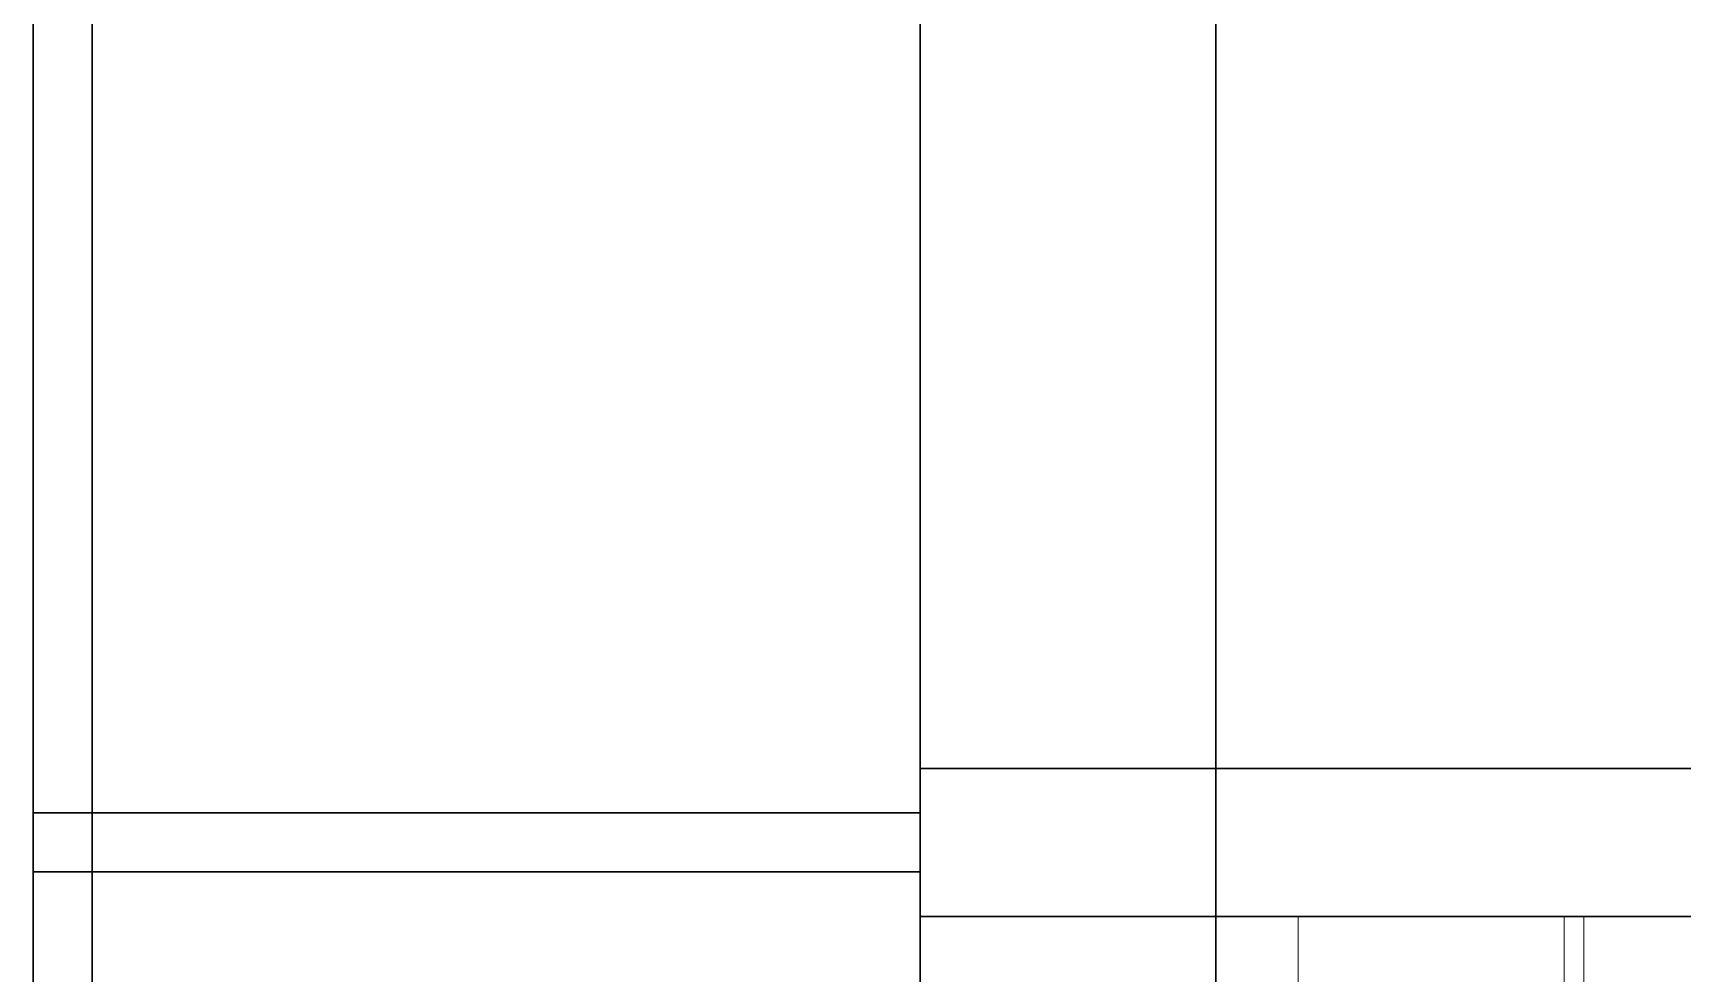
# Model space of a CAD drawing. Header units: millimetres. Extents: x 0 to 145404, y 0 to 194550.
# Drawn here: x 116075 to 118307, y 158269 to 159541 of the extents above; entities that cross this region are included whole.
import ezdxf

# ---------------------------------------------------------------- set-up
doc = ezdxf.new("R2010")
doc.units = ezdxf.units.MM
doc.layers.add('АР - мебель', color=7, linetype='Continuous', lineweight=9, true_color=0x787878)
for name, color, linetype, lineweight in [('АР - Монолит', 56, 'Continuous', 30), ('АР - Наружная стена', 144, 'Continuous', 30), ('АР - Перегородки 80', 32, 'Continuous', 30)]:
    doc.layers.add(name, color=color, linetype=linetype, lineweight=lineweight)

# ---------------------------------------------------------------- blocks, each defined once
blk = doc.blocks.new('Квартира 1К 6300 тип 35')
at = {"layer": 'АР - Монолит'}
blk.add_lwpolyline([(0, 0), (0, 200), (-6750, 200), (-6750, 0)], close=True, dxfattribs=at)
at = {"layer": 'АР - Наружная стена'}
blk.add_lwpolyline([(-7150, 6500), (-7150, 0), (-6750, 0), (-6750, 6500)], close=True, dxfattribs=at)
at = {"layer": 'АР - Перегородки 80'}
for points in [[(-8350, 3210), (-8350, 140), (-8270, 140), (-8270, 3210)], [(-7150, 140), (-8350, 140), (-8350, 60), (-7150, 60)]]:
    blk.add_lwpolyline(points, close=True, dxfattribs=at)
blk = doc.blocks.new('КРТ37_1550х2200')
for points in [[(-1161.7, -360), (-1161.7, 0), (-801.7, 0)], [(-1161.7, -360), (-801.7, -360), (-801.7, 0)], [(775, 0), (-775, 0)], [(-775, -2200), (-775, 0)]]:
    blk.add_lwpolyline(points)
blk = doc.blocks.new('Квартира 1С 3800 тип 4')
at = {"layer": 'АР - Монолит'}
blk.add_lwpolyline([(0, 3800), (0, 4000), (-6750, 4000), (-6750, 3800)], close=True, dxfattribs=at)
at = {"layer": 'АР - Наружная стена'}
blk.add_lwpolyline([(-7150, 0), (-7150, 4000), (-6750, 4000), (-6750, 0)], close=True, dxfattribs=at)
at = {"layer": 'АР - Перегородки 80'}
for points in [[(-8350, 3860), (-8350, 3940), (-7150, 3940), (-7150, 3860)], [(-8270, 60), (-8270, 3940), (-8350, 3940), (-8350, 60)]]:
    blk.add_lwpolyline(points, close=True, dxfattribs=at)
at = {"layer": 'АР - мебель'}
blk.add_blockref('КРТ37_1550х2200', (-5477.2, 3800), dxfattribs=at)
blk = doc.blocks.new('V_Section_1')
for name, p in [('Квартира 1К 6300 тип 35', (7150, -17350)), ('Квартира 1С 3800 тип 4', (7150, -21150))]:
    blk.add_blockref(name, p)

msp = doc.modelspace()

# ---------------------------------------------------------------- block references
msp.add_blockref('V_Section_1', (117275.5, 175696.1))

doc.saveas('drawing.dxf')
